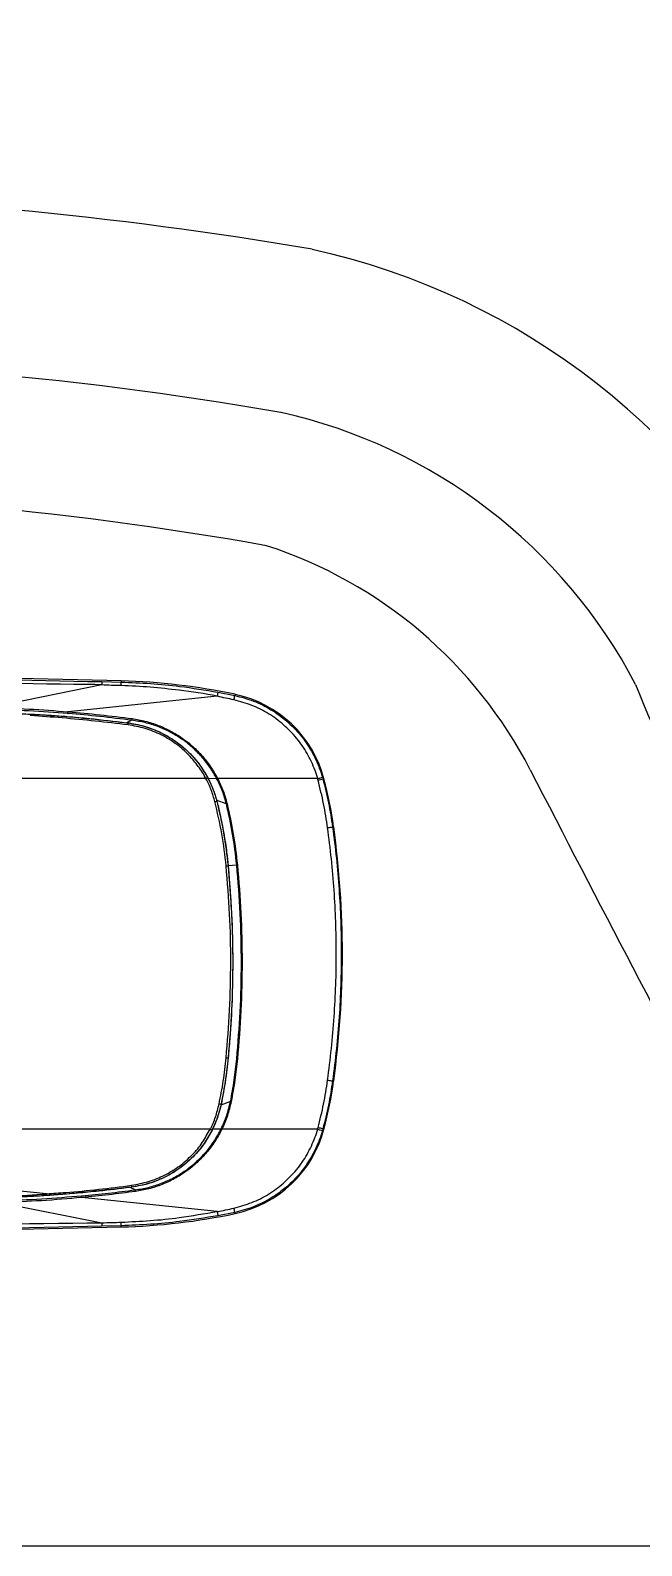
# Model space of a CAD drawing. Extents: x 0 to 78, y -21 to 126.
# Drawn here: x 35.99 to 40.59, y 0 to 11.4 of the extents above; entities that cross this region are included whole.
import ezdxf

# ---------------------------------------------------------------- set-up
doc = ezdxf.new("R2010")
doc.units = 0
doc.header["$MEASUREMENT"] = 0
doc.layers.add('1', color=4, linetype='Continuous')
doc.layers.add('BDIM_CYAN', color=4, linetype='Continuous')

# ---------------------------------------------------------------- blocks, each defined once
blk = doc.blocks.new('A$C326A3635')
at = {"layer": 'BDIM_CYAN'}
for p, q in [((3.377, 4.124), (2.535, 3.954)), ((3.378, 4.149), (3.524, 4.145)), ((3.524, 4.154), (3.524, 4.145)), ((4.246, 4.039), (3.124, 3.923)), ((4.251, 4.07), (4.378, 4.045)), ((4.38, 4.053), (4.378, 4.045)), ((3.603, 3.859), (3.563, 3.84)), ((3.563, 3.84), (3.576, 3.839)), ((3.576, 3.839), (3.576, 3.838)), ((4.248, 3.421), (4.243, 3.419)), ((4.248, 3.422), (4.249, 3.419)), ((5.038, 3.429), (5.041, 3.417)), ((4.161, 3.419), (2.67, 3.419)), ((4.243, 3.419), (4.178, 3.418)), ((4.244, 3.416), (4.243, 3.419)), ((5.002, 3.419), (4.249, 3.419)), ((5.002, 3.419), (5.002, 3.419)), ((5.049, 3.419), (5.041, 3.417)), ((4.243, 3.25), (4.242, 3.255)), ((4.315, 3.229), (4.242, 3.255)), ((4.243, 3.25), (4.243, 3.25)), ((5.122, 3.056), (5.114, 3.055)), ((4.393, 2.769), (4.328, 2.763)), ((4.328, 2.763), (4.328, 2.763)), ((4.328, 1.317), (4.328, 1.317)), ((5.122, 1.144), (5.114, 1.145)), ((4.346, 0.99), (4.274, 0.963)), ((4.275, 0.967), (4.274, 0.963)), ((4.275, 0.967), (4.275, 0.968)), ((4.194, 0.781), (2.67, 0.781)), ((4.274, 0.781), (4.211, 0.782)), ((4.274, 0.781), (4.276, 0.784)), ((4.281, 0.781), (4.276, 0.784)), ((4.281, 0.781), (4.279, 0.779)), ((5.002, 0.781), (4.281, 0.781)), ((5.002, 0.781), (5.002, 0.781)), ((5.041, 0.783), (5.038, 0.771)), ((5.049, 0.781), (5.041, 0.783)), ((2.962, 0.294), (2.257, 0.368)), ((3.602, 0.344), (3.59, 0.343)), ((3.628, 0.325), (3.59, 0.343)), ((3.602, 0.344), (3.602, 0.345)), ((2.621, 0.228), (3.377, 0.076)), ((4.246, 0.161), (3.228, 0.267)), ((4.378, 0.155), (4.251, 0.13)), ((4.38, 0.147), (4.378, 0.155)), ((3.524, 0.055), (3.378, 0.051)), ((3.524, 0.046), (3.524, 0.055))]:
    blk.add_line(p, q, dxfattribs=at)
at = {"layer": 'BDIM_CYAN', "flags": 128}
for points in [[(2.996, 3.896), (2.997, 3.896), (2.997, 3.896)], [(5.077, 3.05), (5.084, 3.051), (5.091, 3.052), (5.097, 3.053), (5.103, 3.054), (5.107, 3.054), (5.111, 3.055), (5.113, 3.055), (5.114, 3.055)], [(4.313, 2.762), (4.316, 2.762), (4.319, 2.762), (4.321, 2.762), (4.323, 2.763), (4.325, 2.763), (4.326, 2.763), (4.327, 2.763), (4.328, 2.763)], [(5.077, 1.15), (5.084, 1.149), (5.091, 1.148), (5.097, 1.147), (5.103, 1.146), (5.107, 1.146), (5.111, 1.145), (5.113, 1.145), (5.114, 1.145)], [(3.108, 0.293), (3.107, 0.293), (3.107, 0.292)]]:
    blk.add_lwpolyline(points, dxfattribs=at)
at = {"layer": 'BDIM_CYAN'}
for centre, radius, start, end in [((0, -130.8), 135, 88.5042, 91.4958), ((3.4, -0.594), 4.75, 78.0925, 88.5042), ((2.956, 4.138), 0.568, 358.1084, 0.7535), ((3.937, 4.11), 0.446, 347.2879, 351.6033), ((4.199, 3.192), 0.88, 14.9219, 78.0925), ((3.498, 3.837), 0.0786, 350.4697, 0.8726), ((-3.122, 33.935), 31.591, 284.9076, 284.9753), ((2.15, 2.646), 3, 7.8517, 14.9219), ((3.955, 4.329), 1.117, 284.1741, 284.9278), ((-1.812, 2.1), 7, 352.1483, 7.8517), ((4.62, 4.498), 3.194, 264.478, 264.7417), ((2.15, 1.554), 3, 345.0781, 352.1483), ((3.409, -3.117), 4.175, 78.0307, 78.2323), ((4.199, 1.008), 0.88, 281.9075, 345.0781), ((-3.276, -30.311), 32.187, 75.0253, 75.0918), ((3.522, 0.346), 0.0804, 359.4962, 9.6087), ((3.4, 4.794), 4.75, 271.4958, 281.9075), ((3.937, 0.09), 0.446, 8.3967, 12.7121), ((0, 135), 135, 268.5042, 271.4958), ((2.956, 0.062), 0.568, 359.2465, 1.8916)]:
    blk.add_arc(centre, radius, start, end, dxfattribs=at)
for points, knots in [([(-3.378, 4.149), (-2.797, 4.161), (-1.671, 4.185), (0.018, 4.194), (1.689, 4.185), (2.815, 4.161), (3.378, 4.149)], [0, 0, 0, 0, 0.258003, 0.5, 0.74998, 1, 1, 1, 1]), ([(3.377, 4.124), (3.377, 4.124), (3.342, 4.127), (2.76, 4.13), (1.635, 4.165), (0, 4.172), (-1.67, 4.152), (-2.798, 4.161), (-3.377, 4.124), (-3.377, 4.124)], [0, 0, 0, 0, 0, 0.015939, 0.25797, 0.5, 0.74201, 1, 1, 1, 1, 1]), ([(3.378, 4.149), (3.378, 4.149), (3.378, 4.148), (3.378, 4.143), (3.378, 4.136), (3.378, 4.128), (3.377, 4.124)], [0, 0, 0, 0, 0.244979, 0.400464, 0.700231, 1, 1, 1, 1]), ([(3.377, 4.124), (3.377, 4.124), (3.377, 4.124), (3.377, 4.124), (3.377, 4.124), (3.377, 4.124), (3.377, 4.124), (3.377, 4.124)], [0, 0, 0, 0, 0.038555, 0.089273, 0.183601, 0.587232, 1, 1, 1, 1]), ([(3.378, 4.124), (3.378, 4.124), (3.378, 4.124), (3.378, 4.124), (3.377, 4.124)], [0, 0, 0, 0, 0.014893, 1, 1, 1, 1]), ([(3.524, 4.119), (3.475, 4.12), (3.426, 4.121), (3.378, 4.124), (3.378, 4.124)], [0, 0, 0, 0, 0.999984, 1, 1, 1, 1]), ([(3.524, 4.145), (3.597, 4.142), (3.744, 4.137), (3.987, 4.113), (4.155, 4.086), (4.251, 4.07)], [0, 0, 0, 0, 0.300429, 0.601513, 1, 1, 1, 1]), ([(4.246, 4.039), (4.246, 4.039), (4.152, 4.06), (3.983, 4.082), (3.742, 4.109), (3.596, 4.116), (3.524, 4.119)], [0, 0, 0, 0, 0.000003, 0.398306, 0.698849, 1, 1, 1, 1]), ([(4.251, 4.07), (4.251, 4.07), (4.251, 4.068), (4.25, 4.062), (4.248, 4.052), (4.247, 4.044), (4.246, 4.039)], [0, 0, 0, 0, 0.233174, 0.479854, 0.739928, 1, 1, 1, 1]), ([(4.246, 4.039), (4.246, 4.039), (4.246, 4.039), (4.246, 4.039), (4.246, 4.039), (4.246, 4.039), (4.246, 4.039), (4.246, 4.039)], [0, 0, 0, 0, 0.06215, 0.139734, 0.287806, 0.850883, 1, 1, 1, 1]), ([(4.246, 4.039), (4.246, 4.039), (4.246, 4.039), (4.246, 4.039), (4.246, 4.039)], [0, 0, 0, 0, 0.024486, 1, 1, 1, 1]), ([(4.372, 4.012), (4.33, 4.021), (4.288, 4.029), (4.246, 4.039), (4.246, 4.039)], [0, 0, 0, 0, 0.9999812, 1, 1, 1, 1]), ([(5.002, 3.419), (5.002, 3.419), (4.997, 3.44), (4.974, 3.505), (4.926, 3.61), (4.846, 3.726), (4.747, 3.827), (4.634, 3.911), (4.508, 3.975), (4.417, 4), (4.372, 4.012)], [0, 0, 0, 0, 0.0000027, 0.0713548, 0.2261995, 0.3810462, 0.5357272, 0.6904138, 0.8452038, 1, 1, 1, 1]), ([(4.378, 4.045), (4.426, 4.033), (4.52, 4.008), (4.652, 3.941), (4.771, 3.855), (4.875, 3.75), (4.958, 3.628), (5.01, 3.519), (5.031, 3.451), (5.038, 3.429)], [0, 0, 0, 0, 0.1546934, 0.3093898, 0.464069, 0.6187485, 0.7736717, 0.928595, 1, 1, 1, 1]), ([(2.484, 3.918), (2.541, 3.917), (2.656, 3.914), (2.827, 3.906), (2.94, 3.899), (2.996, 3.896)], [0, 0, 0, 0, 0.335193, 0.670383, 1, 1, 1, 1]), ([(2.484, 3.917), (2.548, 3.916), (2.666, 3.913), (2.785, 3.907), (2.84, 3.904)], [0, 0, 0, 0, 0.536141, 1, 1, 1, 1]), ([(3.123, 3.909), (3.025, 3.916), (2.829, 3.931), (2.632, 3.936), (2.534, 3.939)], [0, 0, 0, 0, 0.4999361, 1, 1, 1, 1]), ([(2.535, 3.954), (2.633, 3.951), (2.83, 3.945), (3.026, 3.93), (3.124, 3.922)], [0, 0, 0, 0, 0.5001662, 1, 1, 1, 1]), ([(2.84, 3.904), (2.84, 3.904), (2.84, 3.904), (2.84, 3.902), (2.84, 3.898), (2.839, 3.895), (2.839, 3.893)], [0, 0, 0, 0, 0.1835109, 0.4648113, 0.732408, 1, 1, 1, 1]), ([(2.839, 3.893), (2.839, 3.893), (2.839, 3.893), (2.839, 3.893), (2.839, 3.893), (2.839, 3.893), (2.839, 3.893), (2.839, 3.893)], [0, 0, 0, 0, 0.019115, 0.043576, 0.089722, 0.292947, 1, 1, 1, 1]), ([(2.84, 3.893), (2.84, 3.893), (2.84, 3.893), (2.839, 3.893), (2.839, 3.893)], [0, 0, 0, 0, 0.004426, 1, 1, 1, 1]), ([(2.84, 3.904), (2.92, 3.9), (3.166, 3.885), (3.411, 3.857), (3.576, 3.838)], [0, 0, 0, 0, 0.325087, 1, 1, 1, 1]), ([(3.575, 3.824), (3.41, 3.843), (3.165, 3.871), (2.92, 3.888), (2.84, 3.893), (2.84, 3.893)], [0, 0, 0, 0, 0.675183, 0.999997, 1, 1, 1, 1]), ([(2.997, 3.896), (3.037, 3.893), (3.133, 3.886), (3.322, 3.869), (3.471, 3.851), (3.563, 3.84)], [0, 0, 0, 0, 0.206888, 0.5086604, 1, 1, 1, 1]), ([(3.124, 3.923), (3.122, 3.921), (3.121, 3.92), (3.119, 3.917), (3.119, 3.916), (3.119, 3.914), (3.12, 3.911), (3.122, 3.91), (3.123, 3.909)], [0, 0, 0, 0, 0.2872693, 0.3996148, 0.500544, 0.612389, 0.7427411, 1, 1, 1, 1]), ([(3.603, 3.858), (3.523, 3.868), (3.363, 3.888), (3.203, 3.902), (3.123, 3.909)], [0, 0, 0, 0, 0.499899, 1, 1, 1, 1]), ([(3.124, 3.923), (3.205, 3.915), (3.365, 3.901), (3.525, 3.881), (3.605, 3.871)], [0, 0, 0, 0, 0.500257, 1, 1, 1, 1]), ([(4.161, 3.419), (4.161, 3.419), (4.145, 3.451), (4.105, 3.512), (4.031, 3.602), (3.937, 3.683), (3.826, 3.751), (3.704, 3.801), (3.618, 3.816), (3.575, 3.824)], [0, 0, 0, 0, 0.000001, 0.146991, 0.29398, 0.470514, 0.647046, 0.823526, 1, 1, 1, 1]), ([(3.576, 3.839), (3.58, 3.838), (3.625, 3.832), (3.71, 3.813), (3.826, 3.767), (3.936, 3.702), (4.035, 3.618), (4.119, 3.522), (4.16, 3.451), (4.178, 3.418)], [0, 0, 0, 0, 0.014411, 0.177789, 0.341162, 0.502501, 0.67758, 0.85266, 1, 1, 1, 1]), ([(3.576, 3.838), (3.619, 3.831), (3.707, 3.815), (3.83, 3.765), (3.945, 3.695), (4.04, 3.613), (4.118, 3.522), (4.155, 3.458), (4.174, 3.426)], [0, 0, 0, 0, 0.174004, 0.353062, 0.527064, 0.706098, 0.851603, 1, 1, 1, 1]), ([(3.605, 3.871), (3.605, 3.869), (3.605, 3.867), (3.604, 3.864), (3.604, 3.861), (3.603, 3.859), (3.603, 3.859), (3.603, 3.859)], [0, 0, 0, 0, 0.270641, 0.504235, 0.825593, 0.931619, 1, 1, 1, 1]), ([(4.243, 3.419), (4.226, 3.448), (4.193, 3.506), (4.13, 3.585), (4.059, 3.657), (3.979, 3.719), (3.892, 3.771), (3.799, 3.813), (3.703, 3.843), (3.636, 3.853), (3.603, 3.859)], [0, 0, 0, 0, 0.1253656, 0.2490797, 0.373447, 0.499342, 0.6250172, 0.750338, 0.8750124, 1, 1, 1, 1]), ([(3.605, 3.871), (3.638, 3.865), (3.705, 3.854), (3.803, 3.822), (3.896, 3.779), (3.983, 3.726), (4.064, 3.662), (4.135, 3.59), (4.198, 3.51), (4.231, 3.451), (4.248, 3.422)], [0, 0, 0, 0, 0.125186, 0.25023, 0.375758, 0.501519, 0.627396, 0.751609, 0.875231, 1, 1, 1, 1]), ([(4.174, 3.426), (4.174, 3.426), (4.174, 3.426), (4.172, 3.425), (4.17, 3.423), (4.166, 3.421), (4.163, 3.42), (4.161, 3.419)], [0, 0, 0, 0, 0.264317, 0.31265, 0.541761, 0.770886, 1, 1, 1, 1]), ([(4.174, 3.426), (4.188, 3.398), (4.216, 3.341), (4.234, 3.28), (4.243, 3.25)], [0, 0, 0, 0, 0.496388, 1, 1, 1, 1]), ([(5.002, 3.419), (5.006, 3.42), (5.011, 3.422), (5.028, 3.426), (5.033, 3.428), (5.038, 3.429)], [0, 0, 0, 0, 0.2387122, 0.2979874, 1, 1, 1, 1]), ([(4.161, 3.419), (4.161, 3.419), (4.161, 3.419), (4.161, 3.419), (4.161, 3.419)], [0, 0, 0, 0, 0.686687, 1, 1, 1, 1]), ([(4.228, 3.246), (4.22, 3.275), (4.202, 3.335), (4.177, 3.392), (4.161, 3.419), (4.161, 3.419)], [0, 0, 0, 0, 0.496382, 0.999987, 1, 1, 1, 1]), ([(4.178, 3.418), (4.191, 3.393), (4.215, 3.342), (4.233, 3.286), (4.241, 3.257), (4.242, 3.255)], [0, 0, 0, 0, 0.479141, 0.958285, 1, 1, 1, 1]), ([(4.249, 3.419), (4.249, 3.418), (4.247, 3.418), (4.245, 3.417), (4.244, 3.416)], [0, 0, 0, 0, 0.500006, 1, 1, 1, 1]), ([(4.315, 3.229), (4.306, 3.261), (4.288, 3.326), (4.259, 3.386), (4.244, 3.416)], [0, 0, 0, 0, 0.500239, 1, 1, 1, 1]), ([(4.249, 3.419), (4.264, 3.388), (4.293, 3.328), (4.311, 3.263), (4.32, 3.23)], [0, 0, 0, 0, 0.500072, 1, 1, 1, 1]), ([(5.005, 3.407), (5.004, 3.411), (5.003, 3.415), (5.002, 3.419), (5.002, 3.419)], [0, 0, 0, 0, 0.9998121, 1, 1, 1, 1]), ([(5.077, 3.05), (5.068, 3.11), (5.049, 3.23), (5.02, 3.348), (5.005, 3.407)], [0, 0, 0, 0, 0.499051, 1, 1, 1, 1]), ([(5.041, 3.417), (5.056, 3.357), (5.086, 3.238), (5.105, 3.116), (5.114, 3.055)], [0, 0, 0, 0, 0.499048, 1, 1, 1, 1]), ([(4.313, 2.762), (4.304, 2.843), (4.285, 3.006), (4.247, 3.166), (4.228, 3.246)], [0, 0, 0, 0, 0.498497, 1, 1, 1, 1]), ([(4.243, 3.25), (4.261, 3.17), (4.299, 3.009), (4.318, 2.845), (4.328, 2.763)], [0, 0, 0, 0, 0.4984965, 1, 1, 1, 1]), ([(4.243, 3.25), (4.251, 3.218), (4.27, 3.138), (4.296, 3.009), (4.316, 2.878), (4.324, 2.796), (4.328, 2.763)], [0, 0, 0, 0, 0.19921, 0.499992, 0.797442, 1, 1, 1, 1]), ([(4.32, 3.23), (4.319, 3.23), (4.318, 3.229), (4.316, 3.229), (4.315, 3.229)], [0, 0, 0, 0, 0.499984, 1, 1, 1, 1]), ([(4.393, 2.769), (4.384, 2.847), (4.366, 3.001), (4.332, 3.153), (4.315, 3.229)], [0, 0, 0, 0, 0.500012, 1, 1, 1, 1]), ([(4.32, 3.23), (4.337, 3.154), (4.371, 3.002), (4.389, 2.847), (4.398, 2.77)], [0, 0, 0, 0, 0.5000047, 1, 1, 1, 1]), ([(5.077, 1.15), (5.087, 1.229), (5.107, 1.388), (5.127, 1.627), (5.14, 1.868), (5.143, 2.107), (5.139, 2.344), (5.127, 2.58), (5.107, 2.815), (5.087, 2.972), (5.077, 3.05)], [0, 0, 0, 0, 0.125877, 0.251754, 0.378235, 0.504716, 0.628252, 0.751787, 0.875894, 1, 1, 1, 1]), ([(5.114, 3.055), (5.124, 2.977), (5.144, 2.82), (5.164, 2.584), (5.177, 2.347), (5.181, 2.108), (5.177, 1.868), (5.165, 1.626), (5.145, 1.385), (5.124, 1.225), (5.114, 1.145)], [0, 0, 0, 0, 0.123535, 0.247071, 0.371177, 0.495284, 0.621161, 0.747038, 0.873519, 1, 1, 1, 1]), ([(4.313, 1.318), (4.323, 1.438), (4.342, 1.677), (4.35, 2.038), (4.343, 2.4), (4.323, 2.641), (4.313, 2.762)], [0, 0, 0, 0, 0.248861, 0.497722, 0.748861, 1, 1, 1, 1]), ([(4.328, 2.763), (4.337, 2.643), (4.357, 2.404), (4.365, 2.042), (4.357, 1.679), (4.338, 1.438), (4.328, 1.317)], [0, 0, 0, 0, 0.248861, 0.497722, 0.748861, 1, 1, 1, 1]), ([(4.328, 2.763), (4.339, 2.62), (4.358, 2.38), (4.364, 2.042), (4.359, 1.752), (4.345, 1.51), (4.332, 1.365), (4.328, 1.317)], [0, 0, 0, 0, 0.297673, 0.498342, 0.69901, 0.899679, 1, 1, 1, 1]), ([(4.398, 2.77), (4.397, 2.77), (4.395, 2.77), (4.394, 2.769), (4.393, 2.769)], [0, 0, 0, 0, 0.499984, 1, 1, 1, 1]), ([(4.393, 1.311), (4.402, 1.429), (4.422, 1.668), (4.43, 2.033), (4.423, 2.402), (4.403, 2.647), (4.393, 2.769)], [0, 0, 0, 0, 0.24282, 0.494171, 0.748639, 1, 1, 1, 1]), ([(4.398, 2.77), (4.408, 2.648), (4.428, 2.406), (4.435, 2.04), (4.428, 1.675), (4.408, 1.432), (4.398, 1.31)], [0, 0, 0, 0, 0.250029, 0.499907, 0.749948, 1, 1, 1, 1]), ([(4.26, 0.971), (4.271, 1.028), (4.294, 1.143), (4.307, 1.26), (4.313, 1.318)], [0, 0, 0, 0, 0.499232, 1, 1, 1, 1]), ([(4.328, 1.317), (4.321, 1.258), (4.308, 1.141), (4.286, 1.025), (4.275, 0.968)], [0, 0, 0, 0, 0.4992312, 1, 1, 1, 1]), ([(4.328, 1.317), (4.322, 1.263), (4.309, 1.145), (4.287, 1.03), (4.275, 0.967)], [0, 0, 0, 0, 0.46293, 1, 1, 1, 1]), ([(4.346, 0.99), (4.356, 1.044), (4.375, 1.15), (4.387, 1.258), (4.393, 1.311)], [0, 0, 0, 0, 0.50531, 1, 1, 1, 1]), ([(4.398, 1.31), (4.392, 1.256), (4.38, 1.149), (4.361, 1.042), (4.351, 0.989)], [0, 0, 0, 0, 0.49996, 1, 1, 1, 1]), ([(4.398, 1.31), (4.397, 1.31), (4.395, 1.31), (4.394, 1.311), (4.393, 1.311)], [0, 0, 0, 0, 0.500041, 1, 1, 1, 1]), ([(5.005, 0.793), (5.02, 0.852), (5.049, 0.97), (5.068, 1.09), (5.077, 1.15)], [0, 0, 0, 0, 0.499051, 1, 1, 1, 1]), ([(5.114, 1.145), (5.105, 1.084), (5.086, 0.962), (5.056, 0.843), (5.041, 0.783)], [0, 0, 0, 0, 0.499048, 1, 1, 1, 1]), ([(4.194, 0.781), (4.194, 0.781), (4.21, 0.81), (4.235, 0.873), (4.252, 0.938), (4.26, 0.971)], [0, 0, 0, 0, 0.000012, 0.495779, 1, 1, 1, 1]), ([(4.275, 0.968), (4.267, 0.935), (4.25, 0.868), (4.222, 0.806), (4.207, 0.774)], [0, 0, 0, 0, 0.495771, 1, 1, 1, 1]), ([(4.274, 0.963), (4.272, 0.954), (4.265, 0.924), (4.249, 0.872), (4.229, 0.82), (4.215, 0.79), (4.211, 0.782)], [0, 0, 0, 0, 0.136049, 0.478196, 0.856445, 1, 1, 1, 1]), ([(4.276, 0.784), (4.291, 0.817), (4.321, 0.883), (4.337, 0.954), (4.346, 0.99)], [0, 0, 0, 0, 0.499758, 1, 1, 1, 1]), ([(4.351, 0.989), (4.342, 0.953), (4.326, 0.882), (4.296, 0.815), (4.281, 0.781)], [0, 0, 0, 0, 0.499918, 1, 1, 1, 1]), ([(4.351, 0.989), (4.35, 0.989), (4.348, 0.989), (4.347, 0.99), (4.346, 0.99)], [0, 0, 0, 0, 0.500014, 1, 1, 1, 1]), ([(3.601, 0.359), (3.644, 0.367), (3.73, 0.383), (3.851, 0.433), (3.963, 0.501), (4.058, 0.585), (4.138, 0.678), (4.172, 0.749), (4.194, 0.781), (4.194, 0.781)], [0, 0, 0, 0, 0.172497, 0.345002, 0.517553, 0.690106, 0.845052, 0.999999, 1, 1, 1, 1]), ([(4.211, 0.782), (4.189, 0.741), (4.145, 0.661), (4.054, 0.56), (3.951, 0.474), (3.834, 0.408), (3.717, 0.364), (3.638, 0.351), (3.602, 0.344)], [0, 0, 0, 0, 0.17782, 0.34892, 0.520022, 0.691143, 0.862263, 1, 1, 1, 1]), ([(4.207, 0.774), (4.188, 0.74), (4.149, 0.67), (4.069, 0.575), (3.972, 0.49), (3.859, 0.42), (3.734, 0.369), (3.647, 0.353), (3.602, 0.345)], [0, 0, 0, 0, 0.1531371, 0.3098213, 0.4799013, 0.6548962, 0.8249801, 1, 1, 1, 1]), ([(3.628, 0.325), (3.662, 0.33), (3.729, 0.341), (3.828, 0.373), (3.921, 0.415), (4.01, 0.47), (4.09, 0.534), (4.162, 0.608), (4.225, 0.69), (4.258, 0.751), (4.274, 0.781)], [0, 0, 0, 0, 0.125046, 0.249283, 0.374248, 0.499534, 0.62497, 0.749678, 0.874099, 1, 1, 1, 1]), ([(4.279, 0.779), (4.263, 0.748), (4.23, 0.687), (4.167, 0.604), (4.095, 0.529), (4.014, 0.463), (3.926, 0.407), (3.831, 0.363), (3.732, 0.33), (3.664, 0.319), (3.63, 0.313)], [0, 0, 0, 0, 0.12551, 0.249718, 0.374303, 0.499708, 0.625094, 0.750241, 0.874932, 1, 1, 1, 1]), ([(4.194, 0.781), (4.194, 0.781), (4.194, 0.781), (4.194, 0.781), (4.194, 0.781)], [0, 0, 0, 0, 0.694105, 1, 1, 1, 1]), ([(4.194, 0.781), (4.196, 0.78), (4.199, 0.779), (4.203, 0.777), (4.205, 0.776), (4.207, 0.775), (4.207, 0.775), (4.207, 0.774)], [0, 0, 0, 0, 0.22918, 0.458355, 0.687541, 0.7338, 1, 1, 1, 1]), ([(4.279, 0.779), (4.279, 0.779), (4.277, 0.78), (4.275, 0.781), (4.274, 0.781)], [0, 0, 0, 0, 0.499996, 1, 1, 1, 1]), ([(4.372, 0.188), (4.417, 0.2), (4.508, 0.225), (4.634, 0.289), (4.747, 0.373), (4.846, 0.474), (4.926, 0.59), (4.974, 0.695), (4.996, 0.76), (5.002, 0.781), (5.002, 0.781)], [0, 0, 0, 0, 0.154796, 0.309586, 0.464273, 0.618954, 0.773801, 0.928645, 0.999997, 1, 1, 1, 1]), ([(5.038, 0.771), (5.031, 0.749), (5.01, 0.681), (4.958, 0.572), (4.875, 0.45), (4.771, 0.345), (4.652, 0.259), (4.52, 0.192), (4.426, 0.167), (4.378, 0.155)], [0, 0, 0, 0, 0.071405, 0.226328, 0.381251, 0.535931, 0.69061, 0.845307, 1, 1, 1, 1]), ([(5.002, 0.781), (5.002, 0.781), (5.003, 0.785), (5.004, 0.789), (5.005, 0.793)], [0, 0, 0, 0, 0.000194, 1, 1, 1, 1]), ([(5.002, 0.781), (5.006, 0.78), (5.011, 0.778), (5.028, 0.774), (5.033, 0.772), (5.038, 0.771)], [0, 0, 0, 0, 0.238712, 0.297988, 1, 1, 1, 1]), ([(3.602, 0.345), (3.437, 0.326), (3.224, 0.301), (3.01, 0.286), (2.962, 0.283)], [0, 0, 0, 0, 0.776714, 1, 1, 1, 1]), ([(2.963, 0.294), (2.963, 0.294), (3.01, 0.3), (3.224, 0.311), (3.436, 0.338), (3.601, 0.359)], [0, 0, 0, 0, 0.000004, 0.222846, 1, 1, 1, 1]), ([(3.59, 0.343), (3.512, 0.333), (3.38, 0.317), (3.22, 0.302), (3.137, 0.295), (3.109, 0.293), (3.108, 0.293)], [0, 0, 0, 0, 0.487803, 0.825387, 0.994175, 1, 1, 1, 1]), ([(2.484, 0.273), (2.533, 0.274), (2.681, 0.278), (2.841, 0.286), (2.95, 0.294), (2.962, 0.294), (2.962, 0.294)], [0, 0, 0, 0, 0.30984, 0.929288, 0.999995, 1, 1, 1, 1]), ([(2.962, 0.283), (2.951, 0.282), (2.841, 0.275), (2.682, 0.267), (2.534, 0.264), (2.484, 0.263)], [0, 0, 0, 0, 0.071823, 0.690625, 1, 1, 1, 1]), ([(3.107, 0.292), (3.092, 0.291), (3.036, 0.287), (2.94, 0.28), (2.804, 0.272), (2.681, 0.267), (2.586, 0.264), (2.546, 0.263), (2.533, 0.263)], [0, 0, 0, 0, 0.077546, 0.291306, 0.505101, 0.790164, 0.932692, 1, 1, 1, 1]), ([(2.62, 0.243), (2.722, 0.247), (2.924, 0.255), (3.126, 0.272), (3.227, 0.28)], [0, 0, 0, 0, 0.501739, 1, 1, 1, 1]), ([(3.227, 0.267), (3.126, 0.258), (2.924, 0.241), (2.722, 0.233), (2.62, 0.228)], [0, 0, 0, 0, 0.499859, 1, 1, 1, 1]), ([(2.962, 0.294), (2.962, 0.294), (2.962, 0.294), (2.963, 0.294), (2.963, 0.294)], [0, 0, 0, 0, 0.995647, 1, 1, 1, 1]), ([(2.962, 0.294), (2.962, 0.294), (2.962, 0.294), (2.962, 0.294), (2.962, 0.294), (2.962, 0.294), (2.962, 0.294), (2.962, 0.294), (2.962, 0.294), (2.962, 0.294), (2.962, 0.294), (2.962, 0.294)], [0, 0, 0, 0, 0.322591, 0.540038, 0.688021, 0.788488, 0.858489, 0.931065, 0.960508, 0.985021, 1, 1, 1, 1]), ([(2.962, 0.294), (2.962, 0.292), (2.962, 0.289), (2.962, 0.285), (2.963, 0.284), (2.963, 0.283), (2.962, 0.283), (2.962, 0.283)], [0, 0, 0, 0, 0.26603, 0.532056, 0.798082, 0.832076, 1, 1, 1, 1]), ([(3.228, 0.267), (3.226, 0.268), (3.225, 0.269), (3.224, 0.272), (3.223, 0.274), (3.223, 0.275), (3.225, 0.278), (3.226, 0.279), (3.227, 0.28)], [0, 0, 0, 0, 0.283087, 0.396346, 0.500093, 0.612528, 0.743119, 1, 1, 1, 1]), ([(3.227, 0.28), (3.294, 0.287), (3.428, 0.299), (3.561, 0.316), (3.628, 0.325)], [0, 0, 0, 0, 0.5000566, 1, 1, 1, 1]), ([(3.63, 0.313), (3.563, 0.304), (3.429, 0.287), (3.295, 0.273), (3.227, 0.266)], [0, 0, 0, 0, 0.499726, 1, 1, 1, 1]), ([(3.63, 0.313), (3.63, 0.314), (3.63, 0.316), (3.629, 0.32), (3.629, 0.322), (3.628, 0.324), (3.628, 0.325), (3.628, 0.325)], [0, 0, 0, 0, 0.263525, 0.499179, 0.826491, 0.933071, 1, 1, 1, 1]), ([(3.524, 0.081), (3.596, 0.085), (3.742, 0.092), (3.984, 0.115), (4.15, 0.147), (4.246, 0.161), (4.246, 0.161)], [0, 0, 0, 0, 0.300544, 0.601694, 0.999997, 1, 1, 1, 1]), ([(4.251, 0.13), (4.155, 0.114), (3.987, 0.087), (3.744, 0.063), (3.597, 0.058), (3.524, 0.055)], [0, 0, 0, 0, 0.398487, 0.698917, 1, 1, 1, 1]), ([(4.246, 0.161), (4.246, 0.161), (4.288, 0.168), (4.33, 0.178), (4.372, 0.188)], [0, 0, 0, 0, 0.000019, 1, 1, 1, 1]), ([(4.246, 0.161), (4.246, 0.161), (4.246, 0.161), (4.246, 0.161), (4.246, 0.161)], [0, 0, 0, 0, 0.975285, 1, 1, 1, 1]), ([(4.246, 0.161), (4.246, 0.161), (4.246, 0.161), (4.246, 0.161), (4.246, 0.161), (4.246, 0.161), (4.246, 0.161), (4.246, 0.161), (4.246, 0.161)], [0, 0, 0, 0, 0.3217, 0.542862, 0.750893, 0.84446, 0.939051, 1, 1, 1, 1]), ([(4.246, 0.161), (4.247, 0.156), (4.248, 0.148), (4.25, 0.138), (4.251, 0.132), (4.251, 0.13), (4.251, 0.13)], [0, 0, 0, 0, 0.260072, 0.520146, 0.766826, 1, 1, 1, 1]), ([(3.378, 0.051), (2.797, 0.039), (1.671, 0.015), (-0.018, 0.006), (-1.689, 0.015), (-2.815, 0.039), (-3.378, 0.051)], [0, 0, 0, 0, 0.258003, 0.5, 0.74998, 1, 1, 1, 1]), ([(-3.377, 0.076), (-3.377, 0.076), (-3.341, 0.076), (-2.761, 0.053), (-1.635, 0.042), (0, 0.03), (1.671, 0.033), (2.796, 0.076), (3.377, 0.076), (3.377, 0.076)], [0, 0, 0, 0, 0, 0.015939, 0.25797, 0.5, 0.74201, 1, 1, 1, 1, 1]), ([(3.377, 0.076), (3.378, 0.076), (3.378, 0.076), (3.378, 0.076), (3.378, 0.076)], [0, 0, 0, 0, 0.985107, 1, 1, 1, 1]), ([(3.377, 0.076), (3.377, 0.076), (3.377, 0.076), (3.377, 0.076), (3.377, 0.076), (3.377, 0.076), (3.377, 0.076), (3.377, 0.076), (3.377, 0.076), (3.377, 0.076)], [0, 0, 0, 0, 0.321492, 0.53921, 0.690341, 0.837156, 0.899883, 0.963744, 1, 1, 1, 1]), ([(3.377, 0.076), (3.378, 0.072), (3.378, 0.064), (3.378, 0.057), (3.378, 0.052), (3.378, 0.051), (3.378, 0.051)], [0, 0, 0, 0, 0.299769, 0.599536, 0.755021, 1, 1, 1, 1]), ([(3.378, 0.076), (3.378, 0.076), (3.426, 0.079), (3.475, 0.08), (3.524, 0.081)], [0, 0, 0, 0, 0.000016, 1, 1, 1, 1])]:
    blk.add_open_spline(points, degree=3, knots=knots, dxfattribs=at)
blk = doc.blocks.new('HSSCP')
at = {"layer": '1'}
blk.add_blockref('A$C326A3635', (0, -3.06), dxfattribs=at)
blk = doc.blocks.new('2018 PRODIGY HL')
at = {"layer": '1', "color": 4, "linetype": 'Continuous'}
blk.add_lwpolyline([(71.705, 84.07), (5.725, 84.07, 0.207926), (-0.07, 78.275), (-0.07, 5.795, 0.207717), (5.725, 0), (71.705, 0, 0.207968), (77.5, 5.795), (77.5, 78.275, 0.207956)], format="xyb", close=True, dxfattribs=at)
at = {"layer": '1', "color": 2, "linetype": 'Continuous'}
for centre, radius, start, end in [((33.054, -19.277), 29.457, 80.2589, 97.8886), ((36.894, 4.551), 5.328, 26.1573, 77.5997)]:
    blk.add_arc(centre, radius, start, end, dxfattribs=at)
at = {"layer": '1', "color": 3, "linetype": 'Continuous'}
for centre, radius, start, end in [((33.134, -18.359), 27.289, 80.15, 100.7249), ((36.929, 4.624), 4, 27.6605, 77.3799), ((33.131, -17.948), 25.878, 79.8462, 100.864), ((36.64, 4.272), 3.419, 27.2694, 72.0596), ((50.52, 10.466), 10.81, 201.6341, 215.0824), ((279.986, 129.708), 270.354, 207.2694, 207.97984)]:
    blk.add_arc(centre, radius, start, end, dxfattribs=at)
at = {"layer": '1'}
blk.add_blockref('HSSCP', (33.077, 5.413), dxfattribs=at)
blk.add_blockref('HSSCP', (33.077, 5.413), dxfattribs=at)

msp = doc.modelspace()

# ---------------------------------------------------------------- block references
at = {"layer": '1'}
msp.add_blockref('2018 PRODIGY HL', (0.07, 0), dxfattribs=at)

doc.saveas('drawing.dxf')
